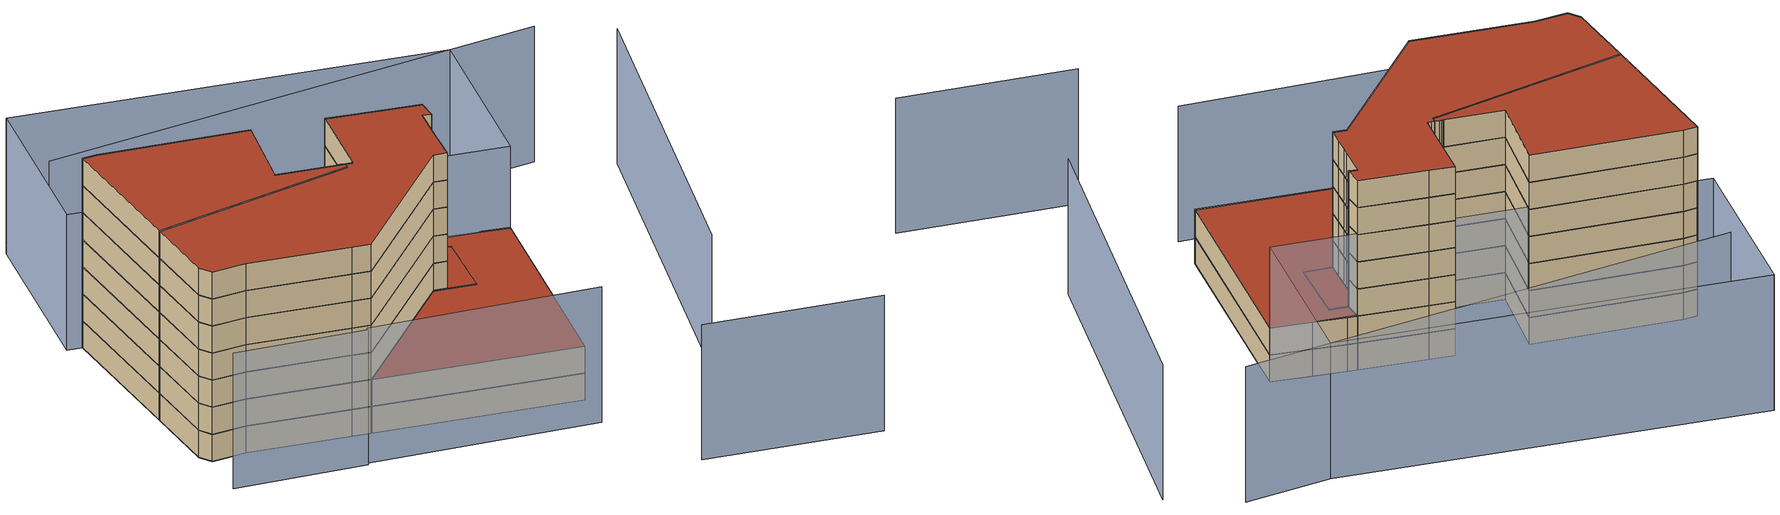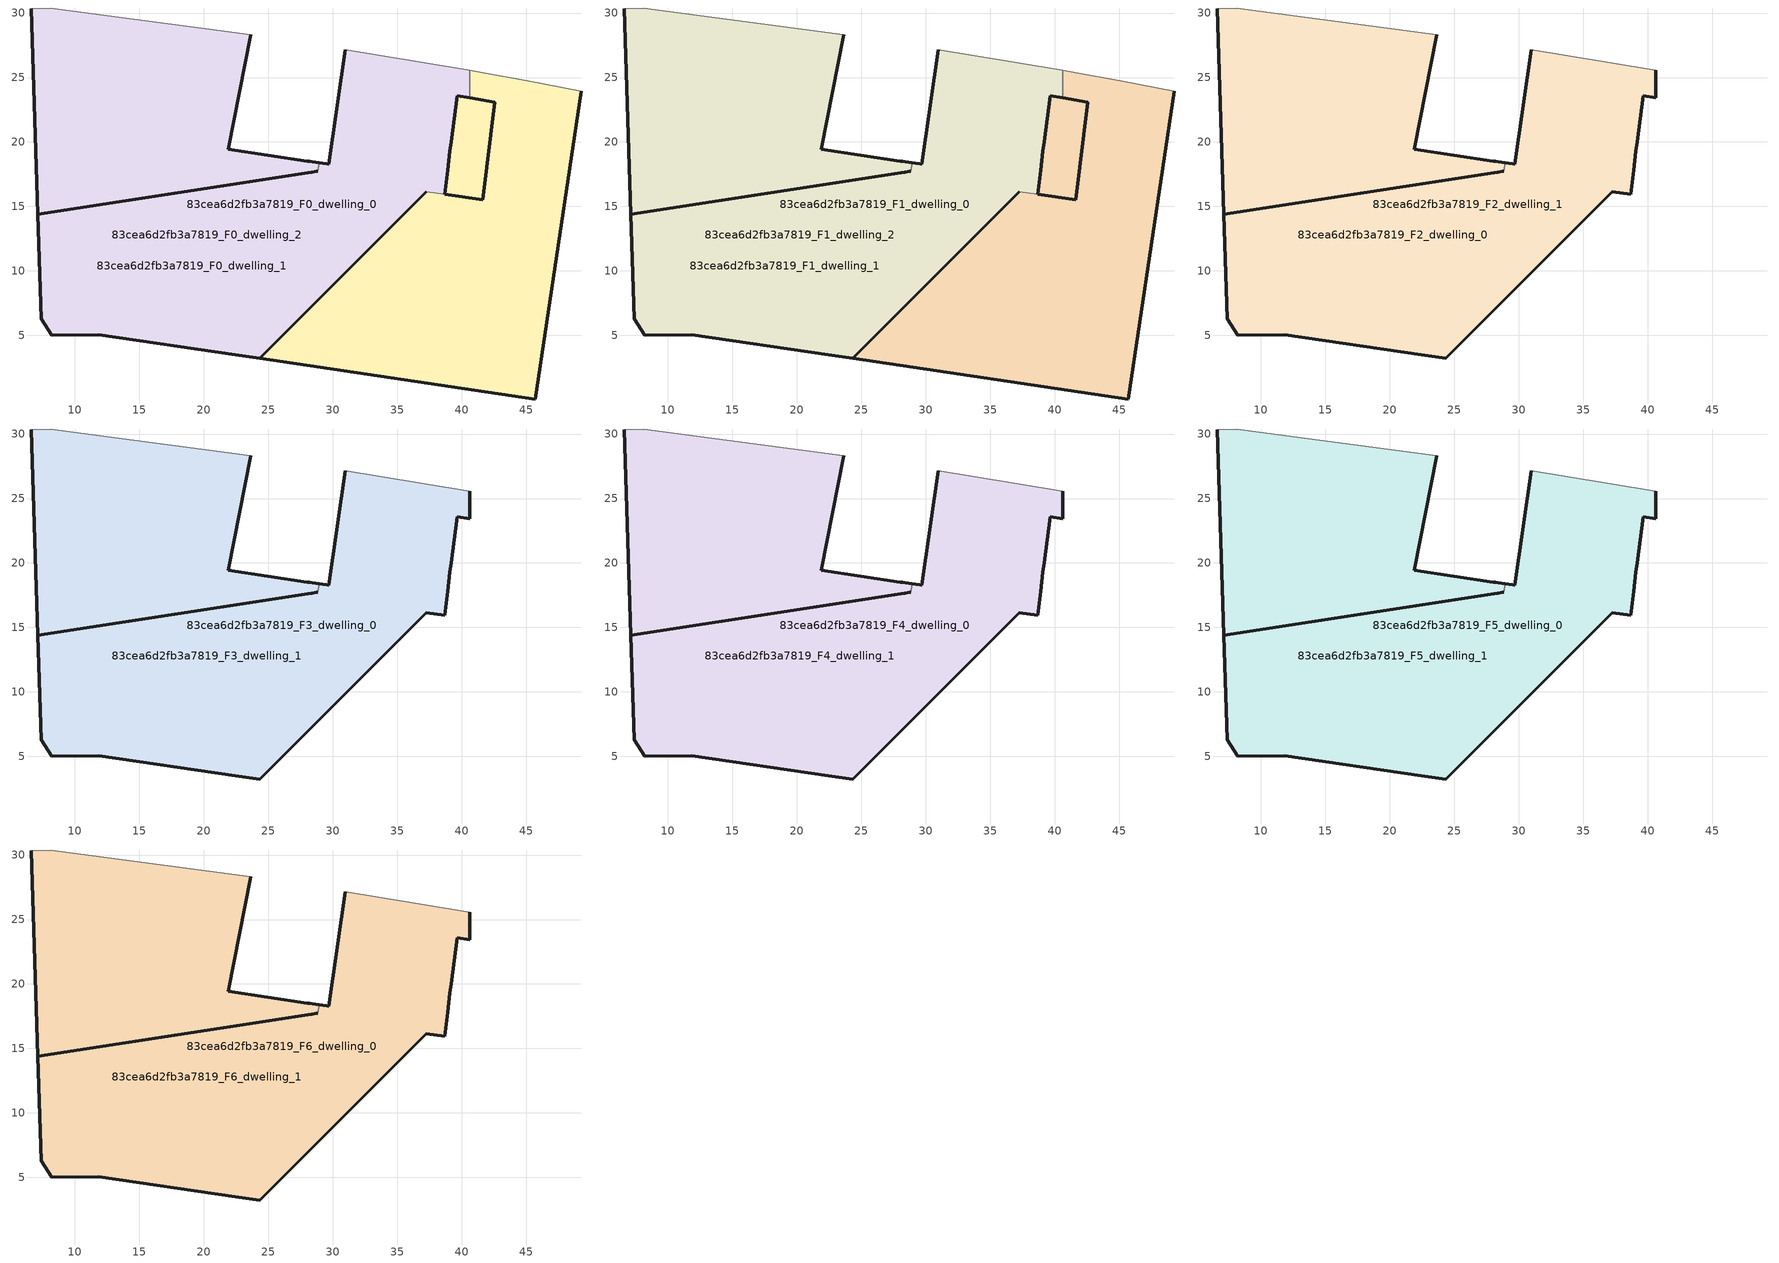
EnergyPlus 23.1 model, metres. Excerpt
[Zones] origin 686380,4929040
83cea6d2fb3a7819_F0_dwelling_0
 floor ground (EU_floor_Construction): 38.68,15.95 38.9,17.82 39.08,19.3 39.17,20.03 39.66,23.57 40.62,23.41 40.62,25.55 33.55,26.73 30.96,27.14 29.68,18.28 29.53,18.3 29.23,18.34 28.94,18.39 28.84,17.73 28.71,17.71 28.11,17.62 7.12,14.41 7.38,6.29 8.22,5 11.84,5.05 22.44,3.49 24.34,3.21 37.24,16.15 z0; 28.11,17.62 28.71,17.71 28.84,17.73 7.12,14.41 z0; 28.84,17.73 28.94,18.39 28.41,18.46 28.21,18.49 28.11,18.51 28.02,18.52 21.91,19.42 23.63,28.3 8.13,30.39 6.6,30.34 7.12,14.41 z0
 wall outside (EU_wall_Construction): 23.63,28.3 21.91,19.42 28.02,18.52 28.11,18.51 28.21,18.49 28.41,18.46 28.94,18.39 / 28.84,17.73 28.71,17.71 28.41,17.67 28.11,17.62 7.12,14.41 6.6,30.34 z0:3
 wall adiabatic (EU_wall_Construction): 6.6,30.34 8.13,30.39 23.63,28.3 z0:3
 wall to 83cea6d2fb3a7819_F0_dwelling_1 (EU_wall_Construction): 28.94,18.39 28.84,17.73 z0:3
83cea6d2fb3a7819_F0_dwelling_1
 floor ground (EU_floor_Construction): 38.68,15.95 38.9,17.82 39.08,19.3 39.17,20.03 39.66,23.57 40.62,23.41 40.62,25.55 33.55,26.73 30.96,27.14 29.68,18.28 29.53,18.3 29.23,18.34 28.94,18.39 28.84,17.73 28.71,17.71 28.11,17.62 7.12,14.41 7.38,6.29 8.22,5 11.84,5.05 22.44,3.49 24.34,3.21 37.24,16.15 z0; 28.11,17.62 28.71,17.71 28.84,17.73 7.12,14.41 z0; 28.84,17.73 28.94,18.39 28.41,18.46 28.21,18.49 28.11,18.51 28.02,18.52 21.91,19.42 23.63,28.3 8.13,30.39 6.6,30.34 7.12,14.41 z0; 45.7,0.07 49.28,23.95 45.07,24.74 41.63,25.38 40.62,25.55 40.62,23.41 42.56,23.1 41.62,15.54 38.68,15.95 37.24,16.15 37.24,16.14 37.24,16.15 24.34,3.21 z0; 41.62,15.54 42.56,23.1 40.62,23.41 39.66,23.57 39.17,20.03 39.08,19.3 38.9,17.82 38.68,15.95 z0
 wall outside (EU_wall_Construction): 28.94,18.39 29.23,18.34 29.53,18.3 29.68,18.28 30.96,27.14 / 40.62,23.41 39.66,23.57 39.17,20.03 39.08,19.3 38.9,17.82 38.68,15.95 / 37.24,16.15 24.34,3.21 22.44,3.49 11.84,5.05 8.22,5 7.38,6.29 7.12,14.41 28.84,17.73 z0:3
 wall adiabatic (EU_wall_Construction): 30.96,27.14 33.55,26.73 40.62,25.55 z0:3
 wall to 83cea6d2fb3a7819_F0_dwelling_2 (EU_wall_Construction): 40.62,25.55 40.62,23.41 / 38.68,15.95 37.24,16.15 z0:3
83cea6d2fb3a7819_F0_dwelling_2
 floor ground (EU_floor_Construction): 38.68,15.95 38.9,17.82 39.08,19.3 39.17,20.03 39.66,23.57 40.62,23.41 40.62,25.55 33.55,26.73 30.96,27.14 29.68,18.28 29.53,18.3 29.23,18.34 28.94,18.39 28.84,17.73 7.12,14.41 7.38,6.29 8.22,5 11.84,5.05 22.44,3.49 24.34,3.21 37.24,16.15 z0; 45.7,0.07 49.28,23.95 45.07,24.74 41.63,25.38 40.62,25.55 40.62,23.41 42.56,23.1 41.62,15.54 38.68,15.95 37.24,16.15 37.24,16.14 37.24,16.15 24.34,3.21 z0; 41.62,15.54 42.56,23.1 40.62,23.41 39.66,23.57 39.17,20.03 39.08,19.3 38.9,17.82 38.68,15.95 z0
 wall outside (EU_wall_Construction): 38.68,15.95 41.62,15.54 42.56,23.1 40.62,23.41 / 49.28,23.95 45.7,0.07 24.34,3.21 37.24,16.15 37.24,16.14 37.24,16.15 z0:3
 wall adiabatic (EU_wall_Construction): 40.62,25.55 41.63,25.38 45.07,24.74 49.28,23.95 z0:3
83cea6d2fb3a7819_F1_dwelling_0
 floor outside (EU_floor_Construction): 28.11,17.62 28.71,17.71 28.84,17.73 7.12,14.41 z3; 28.84,17.73 28.94,18.39 28.41,18.46 28.21,18.49 28.11,18.51 28.02,18.52 21.91,19.42 23.63,28.3 8.13,30.39 6.6,30.34 7.12,14.41 z3
 floor to 83cea6d2fb3a7819_F0_dwelling_0 (EU_floor_Construction): 38.68,15.95 38.9,17.82 39.08,19.3 39.17,20.03 39.66,23.57 40.62,23.41 40.62,25.55 33.55,26.73 30.96,27.14 29.68,18.28 29.53,18.3 29.23,18.34 28.94,18.39 28.84,17.73 28.71,17.71 28.11,17.62 7.12,14.41 7.38,6.29 8.22,5 11.84,5.05 22.44,3.49 24.34,3.21 37.24,16.15 z3
 wall outside (EU_wall_Construction): 23.63,28.3 21.91,19.42 28.02,18.52 28.11,18.51 28.21,18.49 28.41,18.46 28.94,18.39 / 28.84,17.73 28.71,17.71 28.41,17.67 28.11,17.62 7.12,14.41 6.6,30.34 z3:6
 wall adiabatic (EU_wall_Construction): 6.6,30.34 8.13,30.39 23.63,28.3 z3:6
 wall to 83cea6d2fb3a7819_F1_dwelling_1 (EU_wall_Construction): 28.94,18.39 28.84,17.73 z3:6
83cea6d2fb3a7819_F1_dwelling_1
 floor outside (EU_floor_Construction): 45.7,0.07 49.28,23.95 45.07,24.74 41.63,25.38 40.62,25.55 40.62,23.41 42.56,23.1 41.62,15.54 38.68,15.95 37.24,16.15 37.24,16.14 37.24,16.15 24.34,3.21 z3; 41.62,15.54 42.56,23.1 40.62,23.41 39.66,23.57 39.17,20.03 39.08,19.3 38.9,17.82 38.68,15.95 z3
 floor to 83cea6d2fb3a7819_F0_dwelling_1 (EU_floor_Construction): 38.68,15.95 38.9,17.82 39.08,19.3 39.17,20.03 39.66,23.57 40.62,23.41 40.62,25.55 33.55,26.73 30.96,27.14 29.68,18.28 29.53,18.3 29.23,18.34 28.94,18.39 28.84,17.73 28.71,17.71 28.11,17.62 7.12,14.41 7.38,6.29 8.22,5 11.84,5.05 22.44,3.49 24.34,3.21 37.24,16.15 z3; 28.11,17.62 28.71,17.71 28.84,17.73 7.12,14.41 z3; 28.84,17.73 28.94,18.39 28.41,18.46 28.21,18.49 28.11,18.51 28.02,18.52 21.91,19.42 23.63,28.3 8.13,30.39 6.6,30.34 7.12,14.41 z3
 wall outside (EU_wall_Construction): 28.94,18.39 29.23,18.34 29.53,18.3 29.68,18.28 30.96,27.14 / 40.62,23.41 39.66,23.57 39.17,20.03 39.08,19.3 38.9,17.82 38.68,15.95 / 37.24,16.15 24.34,3.21 22.44,3.49 11.84,5.05 8.22,5 7.38,6.29 7.12,14.41 28.84,17.73 z3:6
 wall adiabatic (EU_wall_Construction): 30.96,27.14 33.55,26.73 40.62,25.55 z3:6
 wall to 83cea6d2fb3a7819_F1_dwelling_2 (EU_wall_Construction): 40.62,25.55 40.62,23.41 / 38.68,15.95 37.24,16.15 z3:6
 roof outside (EU_floor_Construction): 49.28,23.95 45.7,0.07 24.34,3.21 37.24,16.15 37.24,16.14 37.24,16.15 38.68,15.95 41.62,15.54 42.56,23.1 40.62,23.41 40.62,25.55 41.63,25.38 45.07,24.74 z6; 42.56,23.1 41.62,15.54 38.68,15.95 38.9,17.82 39.08,19.3 39.17,20.03 39.66,23.57 40.62,23.41 z6
83cea6d2fb3a7819_F1_dwelling_2
 floor to 83cea6d2fb3a7819_F0_dwelling_2 (EU_floor_Construction): 38.68,15.95 38.9,17.82 39.08,19.3 39.17,20.03 39.66,23.57 40.62,23.41 40.62,25.55 33.55,26.73 30.96,27.14 29.68,18.28 29.53,18.3 29.23,18.34 28.94,18.39 28.84,17.73 7.12,14.41 7.38,6.29 8.22,5 11.84,5.05 22.44,3.49 24.34,3.21 37.24,16.15 z3; 45.7,0.07 49.28,23.95 45.07,24.74 41.63,25.38 40.62,25.55 40.62,23.41 42.56,23.1 41.62,15.54 38.68,15.95 37.24,16.15 37.24,16.14 37.24,16.15 24.34,3.21 z3; 41.62,15.54 42.56,23.1 40.62,23.41 39.66,23.57 39.17,20.03 39.08,19.3 38.9,17.82 38.68,15.95 z3
 wall outside (EU_wall_Construction): 38.68,15.95 41.62,15.54 42.56,23.1 40.62,23.41 / 49.28,23.95 45.7,0.07 24.34,3.21 37.24,16.15 37.24,16.14 37.24,16.15 z3:6
 wall adiabatic (EU_wall_Construction): 40.62,25.55 41.63,25.38 45.07,24.74 49.28,23.95 z3:6
 roof outside (EU_roof_Construction): 40.62,25.55 40.62,23.41 39.66,23.57 39.17,20.03 39.08,19.3 38.9,17.82 38.68,15.95 37.24,16.15 24.34,3.21 22.44,3.49 11.84,5.05 8.22,5 7.38,6.29 7.12,14.41 28.84,17.73 28.94,18.39 29.23,18.34 29.53,18.3 29.68,18.28 30.96,27.14 33.55,26.73 z6; 49.28,23.95 45.7,0.07 24.34,3.21 37.24,16.15 37.24,16.14 37.24,16.15 38.68,15.95 41.62,15.54 42.56,23.1 40.62,23.41 40.62,25.55 41.63,25.38 45.07,24.74 z6; 42.56,23.1 41.62,15.54 38.68,15.95 38.9,17.82 39.08,19.3 39.17,20.03 39.66,23.57 40.62,23.41 z6
83cea6d2fb3a7819_F2_dwelling_0
 floor outside (EU_floor_Construction): 28.11,17.62 28.71,17.71 28.84,17.73 7.12,14.41 z6; 28.84,17.73 28.94,18.39 28.41,18.46 28.21,18.49 28.11,18.51 28.02,18.52 21.91,19.42 23.63,28.3 8.13,30.39 6.6,30.34 7.12,14.41 z6
 floor to 83cea6d2fb3a7819_F1_dwelling_0 (EU_floor_Construction): 38.68,15.95 38.9,17.82 39.08,19.3 39.17,20.03 39.66,23.57 40.62,23.41 40.62,25.55 33.55,26.73 30.96,27.14 29.68,18.28 29.53,18.3 29.23,18.34 28.94,18.39 28.84,17.73 28.71,17.71 28.11,17.62 7.12,14.41 7.38,6.29 8.22,5 11.84,5.05 22.44,3.49 24.34,3.21 37.24,16.15 z6
 wall outside (EU_wall_Construction): 23.63,28.3 21.91,19.42 28.02,18.52 28.11,18.51 28.21,18.49 28.41,18.46 28.94,18.39 / 28.84,17.73 28.71,17.71 28.41,17.67 28.11,17.62 7.12,14.41 6.6,30.34 z6:9
 wall adiabatic (EU_wall_Construction): 6.6,30.34 8.13,30.39 23.63,28.3 z6:9
 wall to 83cea6d2fb3a7819_F2_dwelling_1 (EU_wall_Construction): 28.94,18.39 28.84,17.73 z6:9
83cea6d2fb3a7819_F2_dwelling_1
 floor to 83cea6d2fb3a7819_F1_dwelling_1 (EU_floor_Construction): 38.68,15.95 38.9,17.82 39.08,19.3 39.17,20.03 39.66,23.57 40.62,23.41 40.62,25.55 33.55,26.73 30.96,27.14 29.68,18.28 29.53,18.3 29.23,18.34 28.94,18.39 28.84,17.73 28.71,17.71 28.11,17.62 7.12,14.41 7.38,6.29 8.22,5 11.84,5.05 22.44,3.49 24.34,3.21 37.24,16.15 z6; 28.11,17.62 28.71,17.71 28.84,17.73 7.12,14.41 z6; 28.84,17.73 28.94,18.39 28.41,18.46 28.21,18.49 28.11,18.51 28.02,18.52 21.91,19.42 23.63,28.3 8.13,30.39 6.6,30.34 7.12,14.41 z6
 wall outside (EU_wall_Construction): 28.94,18.39 29.23,18.34 29.53,18.3 29.68,18.28 30.96,27.14 / 40.62,25.55 40.62,23.41 39.66,23.57 39.17,20.03 39.08,19.3 38.9,17.82 38.68,15.95 37.24,16.15 24.34,3.21 22.44,3.49 11.84,5.05 8.22,5 7.38,6.29 7.12,14.41 28.84,17.73 z6:9
 wall adiabatic (EU_wall_Construction): 30.96,27.14 33.55,26.73 40.62,25.55 z6:9
83cea6d2fb3a7819_F3_dwelling_0
 floor outside (EU_floor_Construction): 38.68,15.95 38.9,17.82 39.08,19.3 39.17,20.03 39.66,23.57 40.62,23.41 40.62,25.55 33.55,26.73 30.96,27.14 29.68,18.28 29.53,18.3 29.23,18.34 28.94,18.39 28.84,17.73 28.71,17.71 28.11,17.62 7.12,14.41 7.38,6.29 8.22,5 11.84,5.05 22.44,3.49 24.34,3.21 37.24,16.15 z9; 28.11,17.62 28.71,17.71 28.84,17.73 7.12,14.41 z9; 28.84,17.73 28.94,18.39 28.41,18.46 28.21,18.49 28.11,18.51 28.02,18.52 21.91,19.42 23.63,28.3 8.13,30.39 6.6,30.34 7.12,14.41 z9
 wall outside (EU_wall_Construction): 23.63,28.3 21.91,19.42 28.02,18.52 28.11,18.51 28.21,18.49 28.41,18.46 28.94,18.39 / 28.84,17.73 28.71,17.71 28.41,17.67 28.11,17.62 7.12,14.41 6.6,30.34 z9:12
 wall adiabatic (EU_wall_Construction): 6.6,30.34 8.13,30.39 23.63,28.3 z9:12
 wall to 83cea6d2fb3a7819_F3_dwelling_1 (EU_wall_Construction): 28.94,18.39 28.84,17.73 z9:12
83cea6d2fb3a7819_F3_dwelling_1
 floor to 83cea6d2fb3a7819_F2_dwelling_1 (EU_floor_Construction): 38.68,15.95 38.9,17.82 39.08,19.3 39.17,20.03 39.66,23.57 40.62,23.41 40.62,25.55 33.55,26.73 30.96,27.14 29.68,18.28 29.53,18.3 29.23,18.34 28.94,18.39 28.84,17.73 28.71,17.71 28.11,17.62 7.12,14.41 7.38,6.29 8.22,5 11.84,5.05 22.44,3.49 24.34,3.21 37.24,16.15 z9; 28.11,17.62 28.71,17.71 28.84,17.73 7.12,14.41 z9; 28.84,17.73 28.94,18.39 28.41,18.46 28.21,18.49 28.11,18.51 28.02,18.52 21.91,19.42 23.63,28.3 8.13,30.39 6.6,30.34 7.12,14.41 z9
 wall outside (EU_wall_Construction): 28.94,18.39 29.23,18.34 29.53,18.3 29.68,18.28 30.96,27.14 / 40.62,25.55 40.62,23.41 39.66,23.57 39.17,20.03 39.08,19.3 38.9,17.82 38.68,15.95 37.24,16.15 24.34,3.21 22.44,3.49 11.84,5.05 8.22,5 7.38,6.29 7.12,14.41 28.84,17.73 z9:12
 wall adiabatic (EU_wall_Construction): 30.96,27.14 33.55,26.73 40.62,25.55 z9:12
83cea6d2fb3a7819_F4_dwelling_0
 floor outside (EU_floor_Construction): 38.68,15.95 38.9,17.82 39.08,19.3 39.17,20.03 39.66,23.57 40.62,23.41 40.62,25.55 33.55,26.73 30.96,27.14 29.68,18.28 29.53,18.3 29.23,18.34 28.94,18.39 28.84,17.73 28.71,17.71 28.11,17.62 7.12,14.41 7.38,6.29 8.22,5 11.84,5.05 22.44,3.49 24.34,3.21 37.24,16.15 z12; 28.11,17.62 28.71,17.71 28.84,17.73 7.12,14.41 z12; 28.84,17.73 28.94,18.39 28.41,18.46 28.21,18.49 28.11,18.51 28.02,18.52 21.91,19.42 23.63,28.3 8.13,30.39 6.6,30.34 7.12,14.41 z12
 wall outside (EU_wall_Construction): 23.63,28.3 21.91,19.42 28.02,18.52 28.11,18.51 28.21,18.49 28.41,18.46 28.94,18.39 / 28.84,17.73 28.71,17.71 28.41,17.67 28.11,17.62 7.12,14.41 6.6,30.34 z12:15
 wall adiabatic (EU_wall_Construction): 6.6,30.34 8.13,30.39 23.63,28.3 z12:15
 wall to 83cea6d2fb3a7819_F4_dwelling_1 (EU_wall_Construction): 28.94,18.39 28.84,17.73 z12:15
83cea6d2fb3a7819_F4_dwelling_1
 floor to 83cea6d2fb3a7819_F3_dwelling_1 (EU_floor_Construction): 38.68,15.95 38.9,17.82 39.08,19.3 39.17,20.03 39.66,23.57 40.62,23.41 40.62,25.55 33.55,26.73 30.96,27.14 29.68,18.28 29.53,18.3 29.23,18.34 28.94,18.39 28.84,17.73 28.71,17.71 28.11,17.62 7.12,14.41 7.38,6.29 8.22,5 11.84,5.05 22.44,3.49 24.34,3.21 37.24,16.15 z12; 28.11,17.62 28.71,17.71 28.84,17.73 7.12,14.41 z12; 28.84,17.73 28.94,18.39 28.41,18.46 28.21,18.49 28.11,18.51 28.02,18.52 21.91,19.42 23.63,28.3 8.13,30.39 6.6,30.34 7.12,14.41 z12
 wall outside (EU_wall_Construction): 28.94,18.39 29.23,18.34 29.53,18.3 29.68,18.28 30.96,27.14 / 40.62,25.55 40.62,23.41 39.66,23.57 39.17,20.03 39.08,19.3 38.9,17.82 38.68,15.95 37.24,16.15 24.34,3.21 22.44,3.49 11.84,5.05 8.22,5 7.38,6.29 7.12,14.41 28.84,17.73 z12:15
 wall adiabatic (EU_wall_Construction): 30.96,27.14 33.55,26.73 40.62,25.55 z12:15
83cea6d2fb3a7819_F5_dwelling_0
 floor outside (EU_floor_Construction): 38.68,15.95 38.9,17.82 39.08,19.3 39.17,20.03 39.66,23.57 40.62,23.41 40.62,25.55 33.55,26.73 30.96,27.14 29.68,18.28 29.53,18.3 29.23,18.34 28.94,18.39 28.84,17.73 28.71,17.71 28.11,17.62 7.12,14.41 7.38,6.29 8.22,5 11.84,5.05 22.44,3.49 24.34,3.21 37.24,16.15 z15; 28.11,17.62 28.71,17.71 28.84,17.73 7.12,14.41 z15; 28.84,17.73 28.94,18.39 28.41,18.46 28.21,18.49 28.11,18.51 28.02,18.52 21.91,19.42 23.63,28.3 8.13,30.39 6.6,30.34 7.12,14.41 z15
 wall outside (EU_wall_Construction): 23.63,28.3 21.91,19.42 28.02,18.52 28.11,18.51 28.21,18.49 28.41,18.46 28.94,18.39 / 28.84,17.73 28.71,17.71 28.41,17.67 28.11,17.62 7.12,14.41 6.6,30.34 z15:18
 wall adiabatic (EU_wall_Construction): 6.6,30.34 8.13,30.39 23.63,28.3 z15:18
 wall to 83cea6d2fb3a7819_F5_dwelling_1 (EU_wall_Construction): 28.94,18.39 28.84,17.73 z15:18
83cea6d2fb3a7819_F5_dwelling_1
 floor to 83cea6d2fb3a7819_F4_dwelling_1 (EU_floor_Construction): 38.68,15.95 38.9,17.82 39.08,19.3 39.17,20.03 39.66,23.57 40.62,23.41 40.62,25.55 33.55,26.73 30.96,27.14 29.68,18.28 29.53,18.3 29.23,18.34 28.94,18.39 28.84,17.73 28.71,17.71 28.11,17.62 7.12,14.41 7.38,6.29 8.22,5 11.84,5.05 22.44,3.49 24.34,3.21 37.24,16.15 z15; 28.11,17.62 28.71,17.71 28.84,17.73 7.12,14.41 z15; 28.84,17.73 28.94,18.39 28.41,18.46 28.21,18.49 28.11,18.51 28.02,18.52 21.91,19.42 23.63,28.3 8.13,30.39 6.6,30.34 7.12,14.41 z15
 wall outside (EU_wall_Construction): 28.94,18.39 29.23,18.34 29.53,18.3 29.68,18.28 30.96,27.14 / 40.62,25.55 40.62,23.41 39.66,23.57 39.17,20.03 39.08,19.3 38.9,17.82 38.68,15.95 37.24,16.15 24.34,3.21 22.44,3.49 11.84,5.05 8.22,5 7.38,6.29 7.12,14.41 28.84,17.73 z15:18
 wall adiabatic (EU_wall_Construction): 30.96,27.14 33.55,26.73 40.62,25.55 z15:18
83cea6d2fb3a7819_F6_dwelling_0
 floor outside (EU_floor_Construction): 38.68,15.95 38.9,17.82 39.08,19.3 39.17,20.03 39.66,23.57 40.62,23.41 40.62,25.55 33.55,26.73 30.96,27.14 29.68,18.28 29.53,18.3 29.23,18.34 28.94,18.39 28.84,17.73 28.71,17.71 28.11,17.62 7.12,14.41 7.38,6.29 8.22,5 11.84,5.05 22.44,3.49 24.34,3.21 37.24,16.15 z18; 28.11,17.62 28.71,17.71 28.84,17.73 7.12,14.41 z18; 28.84,17.73 28.94,18.39 28.41,18.46 28.21,18.49 28.11,18.51 28.02,18.52 21.91,19.42 23.63,28.3 8.13,30.39 6.6,30.34 7.12,14.41 z18
 wall outside (EU_wall_Construction): 23.63,28.3 21.91,19.42 28.02,18.52 28.11,18.51 28.21,18.49 28.41,18.46 28.94,18.39 / 28.84,17.73 28.71,17.71 28.41,17.67 28.11,17.62 7.12,14.41 6.6,30.34 z18:21
 wall adiabatic (EU_wall_Construction): 6.6,30.34 8.13,30.39 23.63,28.3 z18:21
 wall to 83cea6d2fb3a7819_F6_dwelling_1 (EU_wall_Construction): 28.94,18.39 28.84,17.73 z18:21
 roof outside (EU_roof_Construction): 28.84,17.73 28.71,17.71 28.11,17.62 7.12,14.41 z21; 23.63,28.3 21.91,19.42 28.02,18.52 28.11,18.51 28.21,18.49 28.41,18.46 28.94,18.39 28.84,17.73 7.12,14.41 6.6,30.34 8.13,30.39 z21; 40.62,25.55 40.62,23.41 39.66,23.57 39.17,20.03 39.08,19.3 38.9,17.82 38.68,15.95 37.24,16.15 24.34,3.21 22.44,3.49 11.84,5.05 8.22,5 7.38,6.29 7.12,14.41 28.11,17.62 28.71,17.71 28.84,17.73 28.94,18.39 29.23,18.34 29.53,18.3 29.68,18.28 30.96,27.14 33.55,26.73 z21
83cea6d2fb3a7819_F6_dwelling_1
 floor to 83cea6d2fb3a7819_F5_dwelling_1 (EU_floor_Construction): 38.68,15.95 38.9,17.82 39.08,19.3 39.17,20.03 39.66,23.57 40.62,23.41 40.62,25.55 33.55,26.73 30.96,27.14 29.68,18.28 29.53,18.3 29.23,18.34 28.94,18.39 28.84,17.73 28.71,17.71 28.11,17.62 7.12,14.41 7.38,6.29 8.22,5 11.84,5.05 22.44,3.49 24.34,3.21 37.24,16.15 z18; 28.11,17.62 28.71,17.71 28.84,17.73 7.12,14.41 z18; 28.84,17.73 28.94,18.39 28.41,18.46 28.21,18.49 28.11,18.51 28.02,18.52 21.91,19.42 23.63,28.3 8.13,30.39 6.6,30.34 7.12,14.41 z18
 wall outside (EU_wall_Construction): 28.94,18.39 29.23,18.34 29.53,18.3 29.68,18.28 30.96,27.14 / 40.62,25.55 40.62,23.41 39.66,23.57 39.17,20.03 39.08,19.3 38.9,17.82 38.68,15.95 37.24,16.15 24.34,3.21 22.44,3.49 11.84,5.05 8.22,5 7.38,6.29 7.12,14.41 28.84,17.73 z18:21
 wall adiabatic (EU_wall_Construction): 30.96,27.14 33.55,26.73 40.62,25.55 z18:21
 roof outside (EU_roof_Construction): 28.84,17.73 28.71,17.71 28.11,17.62 7.12,14.41 z21; 23.63,28.3 21.91,19.42 28.02,18.52 28.11,18.51 28.21,18.49 28.41,18.46 28.94,18.39 28.84,17.73 7.12,14.41 6.6,30.34 8.13,30.39 z21; 40.62,25.55 40.62,23.41 39.66,23.57 39.17,20.03 39.08,19.3 38.9,17.82 38.68,15.95 37.24,16.15 24.34,3.21 22.44,3.49 11.84,5.05 8.22,5 7.38,6.29 7.12,14.41 28.11,17.62 28.71,17.71 28.84,17.73 28.94,18.39 29.23,18.34 29.53,18.3 29.68,18.28 30.96,27.14 33.55,26.73 z21
shading: 50.74,-15.25 69.04,-17.76 / 21.48,-1.82 45.29,-4.47 / 7.74,-0.59 21.45,-2.12 / 59.26,0.06 68.5,40 / 61.49,43.88 8.07,40.71 / 52.19,43.33 49.28,23.95 / 49.28,23.95 5.03,30.59 / 5.03,30.59 7.94,49.97 / 7.94,49.97 52.19,43.33 z0:15
[Building]
EU S2 Campaign: North Axis=0; Terrain=City; Solar Distribution=FullExterior
[Site:Location]
Bologna: Latitude=44.5; Longitude=11.25; Time Zone=1; Elevation=37
[SizingPeriod:WeatherFileDays]
AnnualSizingPeriod: Begin Month=1; Begin Day of Month=1; End Month=12; End Day of Month=31; Day of Week for Start Day=Monday; Use Weather File Daylight Saving Period=No; Use Weather File Rain and Snow Indicators=No
[MATERIAL]
EU_InternalMass_Material: Roughness=MediumRough; Thickness=0.1; Conductivity=1; Density=1800; Specific Heat=900; Thermal Absorptance=0.9; Solar Absorptance=0.7; Visible Absorptance=0.7
[MATERIAL:NOMASS] Roughness=MediumRough; Thermal Absorptance=0.9; Solar Absorptance=0.7; Visible Absorptance=0.7
Name | Thermal Resistance
EU_wall_NoMass | 0.905828
EU_roof_NoMass | 0.37593
EU_floor_NoMass | 0.67114
[CONSTRUCTION]
EU_wall_Construction: EU_wall_NoMass
EU_roof_Construction: EU_roof_NoMass
EU_floor_Construction: EU_floor_NoMass
EU_InternalMass_Construction: EU_InternalMass_Material
[ZONE] Type=1; Multiplier=1; Ceiling Height=autocalculate; Floor Area=autocalculate; Part of Total Floor Area=Yes
Name | Volume
83cea6d2fb3a7819_F0_dwelling_0; 83cea6d2fb3a7819_F1_dwelling_0; 83cea6d2fb3a7819_F2_dwelling_0; 83cea6d2fb3a7819_F3_dwelling_0; 83cea6d2fb3a7819_F4_dwelling_0; 83cea6d2fb3a7819_F5_dwelling_0; 83cea6d2fb3a7819_F6_dwelling_0; 83cea6d2fb3a7819_F2_dwelling_1; 83cea6d2fb3a7819_F3_dwelling_1; 83cea6d2fb3a7819_F4_dwelling_1; 83cea6d2fb3a7819_F5_dwelling_1; 83cea6d2fb3a7819_F6_dwelling_1 | 1834.33
83cea6d2fb3a7819_F0_dwelling_1; 83cea6d2fb3a7819_F1_dwelling_1 | 2813.52
83cea6d2fb3a7819_F0_dwelling_2; 83cea6d2fb3a7819_F1_dwelling_2 | 2121.58
[INTERNALMASS] Construction=EU_InternalMass_Construction
Name | Zone or ZoneList | Surface Area
83cea6d2fb3a7819_F0_dwelling_0_EU_InternalMass | 83cea6d2fb3a7819_F0_dwelling_0 | 230.651
83cea6d2fb3a7819_F0_dwelling_1_EU_InternalMass | 83cea6d2fb3a7819_F0_dwelling_1 | 380.799
83cea6d2fb3a7819_F0_dwelling_2_EU_InternalMass | 83cea6d2fb3a7819_F0_dwelling_2 | 303.684
83cea6d2fb3a7819_F1_dwelling_0_EU_InternalMass | 83cea6d2fb3a7819_F1_dwelling_0 | 230.651
83cea6d2fb3a7819_F1_dwelling_1_EU_InternalMass | 83cea6d2fb3a7819_F1_dwelling_1 | 380.799
83cea6d2fb3a7819_F1_dwelling_2_EU_InternalMass | 83cea6d2fb3a7819_F1_dwelling_2 | 303.684
83cea6d2fb3a7819_F2_dwelling_0_EU_InternalMass | 83cea6d2fb3a7819_F2_dwelling_0 | 457.585
83cea6d2fb3a7819_F2_dwelling_1_EU_InternalMass | 83cea6d2fb3a7819_F2_dwelling_1 | 457.542
83cea6d2fb3a7819_F3_dwelling_0_EU_InternalMass | 83cea6d2fb3a7819_F3_dwelling_0 | 457.585
83cea6d2fb3a7819_F3_dwelling_1_EU_InternalMass | 83cea6d2fb3a7819_F3_dwelling_1 | 457.542
83cea6d2fb3a7819_F4_dwelling_0_EU_InternalMass | 83cea6d2fb3a7819_F4_dwelling_0 | 457.585
83cea6d2fb3a7819_F4_dwelling_1_EU_InternalMass | 83cea6d2fb3a7819_F4_dwelling_1 | 457.542
83cea6d2fb3a7819_F5_dwelling_0_EU_InternalMass | 83cea6d2fb3a7819_F5_dwelling_0 | 457.585
83cea6d2fb3a7819_F5_dwelling_1_EU_InternalMass | 83cea6d2fb3a7819_F5_dwelling_1 | 457.542
83cea6d2fb3a7819_F6_dwelling_0_EU_InternalMass | 83cea6d2fb3a7819_F6_dwelling_0 | 457.585
83cea6d2fb3a7819_F6_dwelling_1_EU_InternalMass | 83cea6d2fb3a7819_F6_dwelling_1 | 457.542
[OTHEREQUIPMENT] Fuel Type=Electricity; Design Level Calculation Method=Watts/Area; Power per Zone Floor Area=1; Fraction Latent=0; Fraction Radiant=0; Fraction Lost=0; Carbon Dioxide Generation Rate=0; EndUse Subcategory=EU_Step8_InternalGains
Name | Zone or ZoneList or Space or SpaceList | Schedule
EU_Step8_InternalGain_83cea6d2fb3a7819_F0_dwelling_0_f000 | 83cea6d2fb3a7819_F0_dwelling_0 | EU_Step8_GainSchedule_83cea6d2fb3a7819_F0_dwelling_0_f000
EU_Step8_InternalGain_83cea6d2fb3a7819_F0_dwelling_1_f000 | 83cea6d2fb3a7819_F0_dwelling_1 | EU_Step8_GainSchedule_83cea6d2fb3a7819_F0_dwelling_1_f000
EU_Step8_InternalGain_83cea6d2fb3a7819_F0_dwelling_2_f000 | 83cea6d2fb3a7819_F0_dwelling_2 | EU_Step8_GainSchedule_83cea6d2fb3a7819_F0_dwelling_2_f000
EU_Step8_InternalGain_83cea6d2fb3a7819_F1_dwelling_0_f000 | 83cea6d2fb3a7819_F1_dwelling_0 | EU_Step8_GainSchedule_83cea6d2fb3a7819_F1_dwelling_0_f000
EU_Step8_InternalGain_83cea6d2fb3a7819_F1_dwelling_1_f000 | 83cea6d2fb3a7819_F1_dwelling_1 | EU_Step8_GainSchedule_83cea6d2fb3a7819_F1_dwelling_1_f000
EU_Step8_InternalGain_83cea6d2fb3a7819_F1_dwelling_2_f000 | 83cea6d2fb3a7819_F1_dwelling_2 | EU_Step8_GainSchedule_83cea6d2fb3a7819_F1_dwelling_2_f000
EU_Step8_InternalGain_83cea6d2fb3a7819_F2_dwelling_0_f000 | 83cea6d2fb3a7819_F2_dwelling_0 | EU_Step8_GainSchedule_83cea6d2fb3a7819_F2_dwelling_0_f000
EU_Step8_InternalGain_83cea6d2fb3a7819_F2_dwelling_1_f000 | 83cea6d2fb3a7819_F2_dwelling_1 | EU_Step8_GainSchedule_83cea6d2fb3a7819_F2_dwelling_1_f000
EU_Step8_InternalGain_83cea6d2fb3a7819_F3_dwelling_0_f000 | 83cea6d2fb3a7819_F3_dwelling_0 | EU_Step8_GainSchedule_83cea6d2fb3a7819_F3_dwelling_0_f000
EU_Step8_InternalGain_83cea6d2fb3a7819_F3_dwelling_1_f000 | 83cea6d2fb3a7819_F3_dwelling_1 | EU_Step8_GainSchedule_83cea6d2fb3a7819_F3_dwelling_1_f000
EU_Step8_InternalGain_83cea6d2fb3a7819_F4_dwelling_0_f000 | 83cea6d2fb3a7819_F4_dwelling_0 | EU_Step8_GainSchedule_83cea6d2fb3a7819_F4_dwelling_0_f000
EU_Step8_InternalGain_83cea6d2fb3a7819_F4_dwelling_1_f000 | 83cea6d2fb3a7819_F4_dwelling_1 | EU_Step8_GainSchedule_83cea6d2fb3a7819_F4_dwelling_1_f000
EU_Step8_InternalGain_83cea6d2fb3a7819_F5_dwelling_0_f000 | 83cea6d2fb3a7819_F5_dwelling_0 | EU_Step8_GainSchedule_83cea6d2fb3a7819_F5_dwelling_0_f000
EU_Step8_InternalGain_83cea6d2fb3a7819_F5_dwelling_1_f000 | 83cea6d2fb3a7819_F5_dwelling_1 | EU_Step8_GainSchedule_83cea6d2fb3a7819_F5_dwelling_1_f000
EU_Step8_InternalGain_83cea6d2fb3a7819_F6_dwelling_0_f000 | 83cea6d2fb3a7819_F6_dwelling_0 | EU_Step8_GainSchedule_83cea6d2fb3a7819_F6_dwelling_0_f000
EU_Step8_InternalGain_83cea6d2fb3a7819_F6_dwelling_1_f000 | 83cea6d2fb3a7819_F6_dwelling_1 | EU_Step8_GainSchedule_83cea6d2fb3a7819_F6_dwelling_1_f000
[ZONEVENTILATION:DESIGNFLOWRATE] Schedule=EU_AlwaysOn; Design Flow Rate Calculation Method=AirChanges/Hour; Air Changes per Hour=0.73129; Ventilation Type=Natural; Fan Pressure Rise=0; Fan Total Efficiency=1; Constant Term Coefficient=1; Temperature Term Coefficient=0; Velocity Term Coefficient=0; Velocity Squared Term Coefficient=0; Minimum Indoor Temperature=-100; Maximum Indoor Temperature=100; Delta Temperature=-100; Minimum Outdoor Temperature=-100; Maximum Outdoor Temperature=100; Maximum Wind Speed=40
Name | Zone or ZoneList or Space or SpaceList
EU_ConstantAir_83cea6d2fb3a7819_F0_dwelling_0 | 83cea6d2fb3a7819_F0_dwelling_0
EU_ConstantAir_83cea6d2fb3a7819_F0_dwelling_1 | 83cea6d2fb3a7819_F0_dwelling_1
EU_ConstantAir_83cea6d2fb3a7819_F0_dwelling_2 | 83cea6d2fb3a7819_F0_dwelling_2
EU_ConstantAir_83cea6d2fb3a7819_F1_dwelling_0 | 83cea6d2fb3a7819_F1_dwelling_0
EU_ConstantAir_83cea6d2fb3a7819_F1_dwelling_1 | 83cea6d2fb3a7819_F1_dwelling_1
EU_ConstantAir_83cea6d2fb3a7819_F1_dwelling_2 | 83cea6d2fb3a7819_F1_dwelling_2
EU_ConstantAir_83cea6d2fb3a7819_F2_dwelling_0 | 83cea6d2fb3a7819_F2_dwelling_0
EU_ConstantAir_83cea6d2fb3a7819_F2_dwelling_1 | 83cea6d2fb3a7819_F2_dwelling_1
EU_ConstantAir_83cea6d2fb3a7819_F3_dwelling_0 | 83cea6d2fb3a7819_F3_dwelling_0
EU_ConstantAir_83cea6d2fb3a7819_F3_dwelling_1 | 83cea6d2fb3a7819_F3_dwelling_1
EU_ConstantAir_83cea6d2fb3a7819_F4_dwelling_0 | 83cea6d2fb3a7819_F4_dwelling_0
EU_ConstantAir_83cea6d2fb3a7819_F4_dwelling_1 | 83cea6d2fb3a7819_F4_dwelling_1
EU_ConstantAir_83cea6d2fb3a7819_F5_dwelling_0 | 83cea6d2fb3a7819_F5_dwelling_0
EU_ConstantAir_83cea6d2fb3a7819_F5_dwelling_1 | 83cea6d2fb3a7819_F5_dwelling_1
EU_ConstantAir_83cea6d2fb3a7819_F6_dwelling_0 | 83cea6d2fb3a7819_F6_dwelling_0
EU_ConstantAir_83cea6d2fb3a7819_F6_dwelling_1 | 83cea6d2fb3a7819_F6_dwelling_1
[HVACTEMPLATE:THERMOSTAT] Constant Heating Setpoint=20; Constant Cooling Setpoint=50
EU_HeatOnly_83cea6d2fb3a7819_F0_dwelling_0; EU_HeatOnly_83cea6d2fb3a7819_F0_dwelling_1; EU_HeatOnly_83cea6d2fb3a7819_F0_dwelling_2; EU_HeatOnly_83cea6d2fb3a7819_F1_dwelling_0; EU_HeatOnly_83cea6d2fb3a7819_F1_dwelling_1; EU_HeatOnly_83cea6d2fb3a7819_F1_dwelling_2; EU_HeatOnly_83cea6d2fb3a7819_F2_dwelling_0; EU_HeatOnly_83cea6d2fb3a7819_F2_dwelling_1; EU_HeatOnly_83cea6d2fb3a7819_F3_dwelling_0; EU_HeatOnly_83cea6d2fb3a7819_F3_dwelling_1; EU_HeatOnly_83cea6d2fb3a7819_F4_dwelling_0; EU_HeatOnly_83cea6d2fb3a7819_F4_dwelling_1; EU_HeatOnly_83cea6d2fb3a7819_F5_dwelling_0; EU_HeatOnly_83cea6d2fb3a7819_F5_dwelling_1; EU_HeatOnly_83cea6d2fb3a7819_F6_dwelling_0; EU_HeatOnly_83cea6d2fb3a7819_F6_dwelling_1
[HVACTEMPLATE:ZONE:IDEALLOADSAIRSYSTEM] System Availability Schedule=EU_AlwaysOn; Maximum Heating Supply Air Temperature=50; Minimum Cooling Supply Air Temperature=13; Maximum Heating Supply Air Humidity Ratio=0.0156; Minimum Cooling Supply Air Humidity Ratio=0.0077; Heating Limit=NoLimit; Cooling Limit=NoLimit; Heating Availability Schedule=EU_AlwaysOn; Cooling Availability Schedule=EU_CoolingOff; Dehumidification Control Type=ConstantSensibleHeatRatio; Cooling Sensible Heat Ratio=0.7; Dehumidification Setpoint=60; Humidification Control Type=None; Humidification Setpoint=30; Outdoor Air Method=None; Outdoor Air Flow Rate per Person=0.00944; Outdoor Air Flow Rate per Zone Floor Area=0; Outdoor Air Flow Rate per Zone=0; Demand Controlled Ventilation Type=None; Outdoor Air Economizer Type=NoEconomizer; Heat Recovery Type=None; Sensible Heat Recovery Effectiveness=0.7; Latent Heat Recovery Effectiveness=0.65
Name | Template Thermostat
83cea6d2fb3a7819_F0_dwelling_0 | EU_HeatOnly_83cea6d2fb3a7819_F0_dwelling_0
83cea6d2fb3a7819_F0_dwelling_1 | EU_HeatOnly_83cea6d2fb3a7819_F0_dwelling_1
83cea6d2fb3a7819_F0_dwelling_2 | EU_HeatOnly_83cea6d2fb3a7819_F0_dwelling_2
83cea6d2fb3a7819_F1_dwelling_0 | EU_HeatOnly_83cea6d2fb3a7819_F1_dwelling_0
83cea6d2fb3a7819_F1_dwelling_1 | EU_HeatOnly_83cea6d2fb3a7819_F1_dwelling_1
83cea6d2fb3a7819_F1_dwelling_2 | EU_HeatOnly_83cea6d2fb3a7819_F1_dwelling_2
83cea6d2fb3a7819_F2_dwelling_0 | EU_HeatOnly_83cea6d2fb3a7819_F2_dwelling_0
83cea6d2fb3a7819_F2_dwelling_1 | EU_HeatOnly_83cea6d2fb3a7819_F2_dwelling_1
83cea6d2fb3a7819_F3_dwelling_0 | EU_HeatOnly_83cea6d2fb3a7819_F3_dwelling_0
83cea6d2fb3a7819_F3_dwelling_1 | EU_HeatOnly_83cea6d2fb3a7819_F3_dwelling_1
83cea6d2fb3a7819_F4_dwelling_0 | EU_HeatOnly_83cea6d2fb3a7819_F4_dwelling_0
83cea6d2fb3a7819_F4_dwelling_1 | EU_HeatOnly_83cea6d2fb3a7819_F4_dwelling_1
83cea6d2fb3a7819_F5_dwelling_0 | EU_HeatOnly_83cea6d2fb3a7819_F5_dwelling_0
83cea6d2fb3a7819_F5_dwelling_1 | EU_HeatOnly_83cea6d2fb3a7819_F5_dwelling_1
83cea6d2fb3a7819_F6_dwelling_0 | EU_HeatOnly_83cea6d2fb3a7819_F6_dwelling_0
83cea6d2fb3a7819_F6_dwelling_1 | EU_HeatOnly_83cea6d2fb3a7819_F6_dwelling_1
[SIZING:ZONE] Zone Cooling Design Supply Air Temperature Input Method=SupplyAirTemperature; Zone Cooling Design Supply Air Temperature=13; Zone Heating Design Supply Air Temperature Input Method=SupplyAirTemperature; Zone Heating Design Supply Air Temperature=50; Zone Cooling Design Supply Air Humidity Ratio=0.008; Zone Heating Design Supply Air Humidity Ratio=0.008; Cooling Design Air Flow Method=DesignDay; Cooling Design Air Flow Rate=0; Cooling Minimum Air Flow per Zone Floor Area=0.000762; Cooling Minimum Air Flow=0; Cooling Minimum Air Flow Fraction=0.2; Heating Design Air Flow Method=DesignDay; Heating Design Air Flow Rate=0; Heating Maximum Air Flow per Zone Floor Area=0.002032; Heating Maximum Air Flow=0.141576; Heating Maximum Air Flow Fraction=0.3; Account for Dedicated Outdoor Air System=No; Dedicated Outdoor Air System Control Strategy=NeutralSupplyAir; Dedicated Outdoor Air Low Setpoint Temperature for Design=autosize; Dedicated Outdoor Air High Setpoint Temperature for Design=autosize; Zone Load Sizing Method=Sensible Load Only No Latent Load; Zone Latent Cooling Design Supply Air Humidity Ratio Input Method=HumidityRatioDifference; Zone Cooling Design Supply Air Humidity Ratio Difference=0.005; Zone Latent Heating Design Supply Air Humidity Ratio Input Method=HumidityRatioDifference; Zone Humidification Design Supply Air Humidity Ratio Difference=0.005
83cea6d2fb3a7819_F0_dwelling_0; 83cea6d2fb3a7819_F0_dwelling_1; 83cea6d2fb3a7819_F0_dwelling_2; 83cea6d2fb3a7819_F1_dwelling_0; 83cea6d2fb3a7819_F1_dwelling_1; 83cea6d2fb3a7819_F1_dwelling_2; 83cea6d2fb3a7819_F2_dwelling_0; 83cea6d2fb3a7819_F2_dwelling_1; 83cea6d2fb3a7819_F3_dwelling_0; 83cea6d2fb3a7819_F3_dwelling_1; 83cea6d2fb3a7819_F4_dwelling_0; 83cea6d2fb3a7819_F4_dwelling_1; 83cea6d2fb3a7819_F5_dwelling_0; 83cea6d2fb3a7819_F5_dwelling_1; 83cea6d2fb3a7819_F6_dwelling_0; 83cea6d2fb3a7819_F6_dwelling_1
[SCHEDULE:CONSTANT]
Name | Hourly Value
EU_AlwaysOn | 1
EU_CoolingOff | 0
[SCHEDULE:FILE] Column Number=1; Rows to Skip at Top=0; Number of Hours of Data=8760; Column Separator=Comma; Interpolate to Timestep=No; Minutes per Item=60; Adjust Schedule for Daylight Savings=Yes
Name | File
EU_Step8_GainSchedule_83cea6d2fb3a7819_F0_dwelling_0_f000 | ../../schedules/83cea6d2fb3a7819/83cea6d2fb3a7819_F0_dwelling_0_f000_gain.csv
EU_Step8_GainSchedule_83cea6d2fb3a7819_F0_dwelling_1_f000 | ../../schedules/83cea6d2fb3a7819/83cea6d2fb3a7819_F0_dwelling_1_f000_gain.csv
EU_Step8_GainSchedule_83cea6d2fb3a7819_F0_dwelling_2_f000 | ../../schedules/83cea6d2fb3a7819/83cea6d2fb3a7819_F0_dwelling_2_f000_gain.csv
EU_Step8_GainSchedule_83cea6d2fb3a7819_F1_dwelling_0_f000 | ../../schedules/83cea6d2fb3a7819/83cea6d2fb3a7819_F1_dwelling_0_f000_gain.csv
EU_Step8_GainSchedule_83cea6d2fb3a7819_F1_dwelling_1_f000 | ../../schedules/83cea6d2fb3a7819/83cea6d2fb3a7819_F1_dwelling_1_f000_gain.csv
EU_Step8_GainSchedule_83cea6d2fb3a7819_F1_dwelling_2_f000 | ../../schedules/83cea6d2fb3a7819/83cea6d2fb3a7819_F1_dwelling_2_f000_gain.csv
EU_Step8_GainSchedule_83cea6d2fb3a7819_F2_dwelling_0_f000 | ../../schedules/83cea6d2fb3a7819/83cea6d2fb3a7819_F2_dwelling_0_f000_gain.csv
EU_Step8_GainSchedule_83cea6d2fb3a7819_F2_dwelling_1_f000 | ../../schedules/83cea6d2fb3a7819/83cea6d2fb3a7819_F2_dwelling_1_f000_gain.csv
EU_Step8_GainSchedule_83cea6d2fb3a7819_F3_dwelling_0_f000 | ../../schedules/83cea6d2fb3a7819/83cea6d2fb3a7819_F3_dwelling_0_f000_gain.csv
EU_Step8_GainSchedule_83cea6d2fb3a7819_F3_dwelling_1_f000 | ../../schedules/83cea6d2fb3a7819/83cea6d2fb3a7819_F3_dwelling_1_f000_gain.csv
EU_Step8_GainSchedule_83cea6d2fb3a7819_F4_dwelling_0_f000 | ../../schedules/83cea6d2fb3a7819/83cea6d2fb3a7819_F4_dwelling_0_f000_gain.csv
EU_Step8_GainSchedule_83cea6d2fb3a7819_F4_dwelling_1_f000 | ../../schedules/83cea6d2fb3a7819/83cea6d2fb3a7819_F4_dwelling_1_f000_gain.csv
EU_Step8_GainSchedule_83cea6d2fb3a7819_F5_dwelling_0_f000 | ../../schedules/83cea6d2fb3a7819/83cea6d2fb3a7819_F5_dwelling_0_f000_gain.csv
EU_Step8_GainSchedule_83cea6d2fb3a7819_F5_dwelling_1_f000 | ../../schedules/83cea6d2fb3a7819/83cea6d2fb3a7819_F5_dwelling_1_f000_gain.csv
EU_Step8_GainSchedule_83cea6d2fb3a7819_F6_dwelling_0_f000 | ../../schedules/83cea6d2fb3a7819/83cea6d2fb3a7819_F6_dwelling_0_f000_gain.csv
EU_Step8_GainSchedule_83cea6d2fb3a7819_F6_dwelling_1_f000 | ../../schedules/83cea6d2fb3a7819/83cea6d2fb3a7819_F6_dwelling_1_f000_gain.csv
